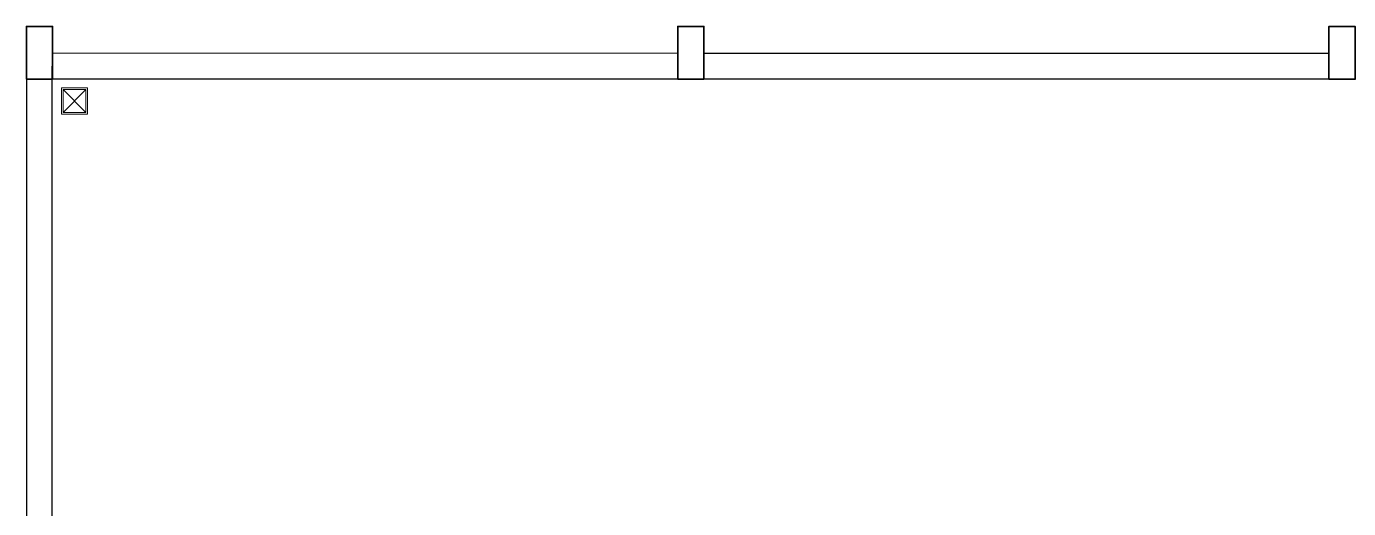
# Model space of a CAD drawing. Header units: centimetres. Extents: x 118932 to 154602, y -32682 to -23521.
# Drawn here: x 126777 to 127534, y -25198 to -24922 of the extents above; entities that cross this region are included whole.
import ezdxf

# ---------------------------------------------------------------- set-up
doc = ezdxf.new("R2010")
doc.units = ezdxf.units.CM
doc.header["$LTSCALE"] = 50
doc.header["$MEASUREMENT"] = 0
for name, color, linetype, lineweight, true_color in [('GEN_01_TA_Kolon', 7, 'Continuous', 35, 0xd05d28), ('GEN_02_TF_Islak Hacim', 7, 'Continuous', 5, 0x007cb0), ('KALACAK DUVARLAR', 7, 'Continuous', 30, 0x005387)]:
    doc.layers.add(name, color=color, linetype=linetype, lineweight=lineweight, true_color=true_color)

# ---------------------------------------------------------------- blocks, each defined once
blk = doc.blocks.new('LEVEL -1_D BLOK_KOLON')
at = {"layer": 'GEN_01_TA_Kolon'}
for points in [[(0, 344.07), (-15, 344.07), (-15, 374.24), (0, 374.24)], [(373, 344.07), (358, 344.07), (358, 374.24), (373, 374.24)], [(746, 344.07), (731, 344.07), (731, 374.24), (746, 374.24)]]:
    blk.add_lwpolyline(points, close=True, dxfattribs=at)
blk = doc.blocks.new('KALACAK DUVARLAR LEVEL -1 D BLOK')
at = {"layer": 'KALACAK DUVARLAR', "elevation": 0}
for points in [[(763.22, 1669.45), (-1968.12, 1669.45), (-1967.94, 1684.54), (-1609.94, 1684.38)], [(-1594.94, 1684.38), (-1236.94, 1684.38)], [(-1967.94, 368.96), (-1968.12, 1669.45), (-1982.94, 1669.45), (-1982.94, -411.17), (-1967.94, -411.17), (-1967.94, 151.03), (-1763.95, 151.03), (-1763.95, 144.53), (-1748.95, 144.53), (-1748.95, 151.03), (-1594.76, 151.03), (-1594.76, 220.05), (-1344.44, 220.05), (-1344.44, 235.03), (-1594.76, 235.03), (-1594.94, 254.42), (-1609.94, 254.42), (-1609.94, 247.92), (-1644.94, 247.92), (-1644.94, 166.03), (-1967.94, 166.03), (-1967.94, 368.96)]]:
    blk.add_lwpolyline(points, dxfattribs=at)
blk = doc.blocks.new('15X15 YER SÜZGECİ')
at = {"layer": 'GEN_02_TF_Islak Hacim'}
for p, q in [((79124.39, -32386.74), (79124.39, -32368.35)), ((79115.19, -32377.54), (79133.58, -32377.54))]:
    blk.add_line(p, q, dxfattribs=at)
for points in [[(79124.39, -32388.15), (79134.99, -32377.54), (79124.39, -32366.94), (79113.78, -32377.54)], [(79124.39, -32386.74), (79133.58, -32377.54), (79124.39, -32368.35), (79115.19, -32377.54)]]:
    blk.add_lwpolyline(points, close=True, dxfattribs=at)
blk = doc.blocks.new('level -1 süzgeçler')
at = {"rotation": 314.9737849770629}
blk.add_blockref('15X15 YER SÜZGECİ', (-35327.52, 83844.02, 0), dxfattribs=at)

msp = doc.modelspace()

# ---------------------------------------------------------------- block references
for name, p in [('KALACAK DUVARLAR LEVEL -1 D BLOK', (128760.11, -26621.94)), ('LEVEL -1_D BLOK_KOLON', (126792.17, -25296.56, 0)), ('level -1 süzgeçler', (129113.25, -29950.13, 0))]:
    msp.add_blockref(name, p)

doc.saveas('drawing.dxf')
